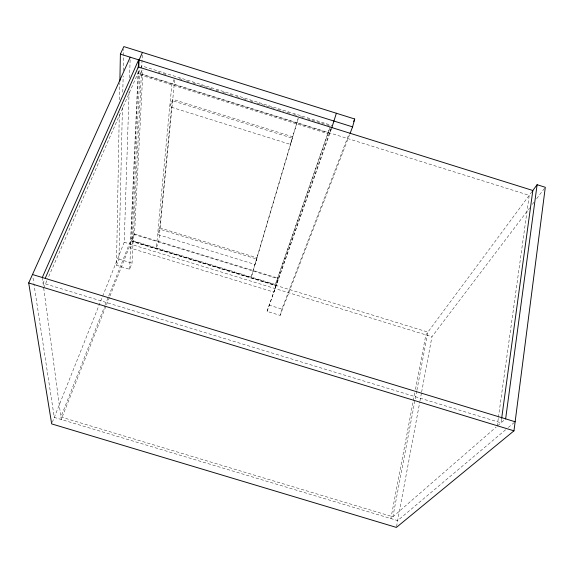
<?xml version="1.0" encoding="UTF-8"?>
<svg xmlns="http://www.w3.org/2000/svg" width="574" height="574" viewBox="0 0 574 574"><rect width="100%" height="100%" fill="white"/><g stroke="black" fill="none" stroke-linecap="round" stroke-linejoin="round"><path stroke-width="0.43" stroke-dasharray="2.87 2.15" d="M142.309 55.097L132.034 263.143L129.645 269.299L116.486 265.267L119.313 112.274M119.543 99.754L119.858 82.749M116.486 265.267L118.933 259.125L122.456 106.42M122.786 92.127L123.159 76.055M123.281 70.695L123.611 56.41M123.632 55.513L123.776 49.264M102.667 296.184L124.214 242.228L129.172 89.379M129.545 77.763L130.183 58.096M138.126 71.226L130.427 244.137L109.763 296.493M129.645 269.299L138.65 69.827M329.727 128.325L275.42 284.482L132.006 240.42L139.819 74.828L142.108 69.583M132.006 240.42L134.531 234.027L142.955 70.014M174.668 79.987L158.776 241.482L156.35 247.903L171.834 84.844L174.001 79.571M501.533 419.3L501.045 422.844L43.057 283.204L44.499 279.925M497.192 426.195L498.304 418.202M498.426 417.312L529.228 195.354L138.047 72.941L47.656 278.957M396.541 526.559L419.816 401.836M419.974 400.953L421.452 393.039M421.617 392.157L431.957 336.737L529.651 207.924M416.746 391.023L392.896 516.787L60.887 416.982L104.942 305.59M416.911 390.148L427.917 332.102L130.578 240.75L105.272 304.758M414.815 392.874L390.865 518.552L496.18 427.07M415.483 389.359L425.865 334.864L531.804 191.881M331.176 128.626L329.842 133.29L138.492 73.415L140.465 68.916M331.026 128.461L267.082 311.388L280.105 315.377L281.891 309.07L348.935 134.072M275.42 284.482L330.1 126.84M292.783 136.813L172.76 99.316L169.761 106.728L290.43 144.397L298.157 118.61M298.171 118.445L251.268 277.063L292.36 138.183L172.222 100.658L159.651 229.148L256.671 259.025M267.082 311.388L331.564 128.418M280.105 315.377L349.695 134.395M109.44 297.318L61.224 419.486L43.602 287.258M52.327 422.277L102.337 297.016M140.788 68.163L141.778 65.917L332.059 125.519M43.696 287.99L47.298 279.782M532.349 204.366L533.964 202.227M536.661 198.669L544.762 187.992M497.837 425.635L505.637 418.862M505.572 429.804L397.653 520.589L54.279 417.398L33.966 284.209M508.306 427.501L515.136 421.761M134.531 234.027L277.328 277.938M124.214 242.228L431.957 336.737M118.933 259.125L132.034 263.143M268.926 305.095L281.891 309.07M158.173 72.059L159.852 72.582M163.203 73.637L166.553 74.685M179.203 78.645L182.625 79.714M186.041 80.79L189.463 81.86M192.886 82.929L196.301 83.998M199.723 85.074L212.545 89.085M215.968 90.161L219.383 91.23M222.805 92.299L226.221 93.368M229.643 94.445L233.066 95.514M236.481 96.583L239.903 97.659M243.326 98.728L246.741 99.797M250.164 100.866L253.579 101.942M257.001 103.011L274.099 108.364M277.522 109.433L283.506 111.313M286.921 112.382L290.344 113.451M293.766 114.52L297.181 115.596M300.597 116.665L303.998 117.727M307.406 118.796L330.394 125.993M139.819 74.828L328.17 133.764M33.027 278.038L33.837 283.326M42.297 277.5L43.48 286.39M275.764 285.637L273.877 292.116L130.599 248.133L133.089 241.805L275.764 285.637M278.175 278.777L276.266 285.321L130.937 240.671L133.462 234.278L278.175 278.777M257.037 257.819L254.985 264.456L157.628 234.493L160.103 227.964L257.037 257.819"/><path stroke-width="0.86" d="M119.894 80.963L120.389 54.121L123.841 46.587L354.71 119.005L352.579 126.89L350.018 133.563M138.269 67.89L138.628 59.84L42.297 277.5M138.772 67.144L139.095 59.983L142.445 52.421M130.212 57.199L28.7 282.939L51.682 423.906L396.383 527.413L513.967 430.83L545.3 187.282L537.113 184.713L532.32 191.185M505.637 418.862L537.113 184.713M501.647 418.41L532.83 190.496L138.312 66.957L45.224 278.29M336.371 113.25L331.758 127.873M353.749 121.516L354.71 119.005M32.488 274.508L515.136 421.761M28.7 282.939L513.967 430.83M120.389 54.121L352.579 126.89"/></g></svg>
